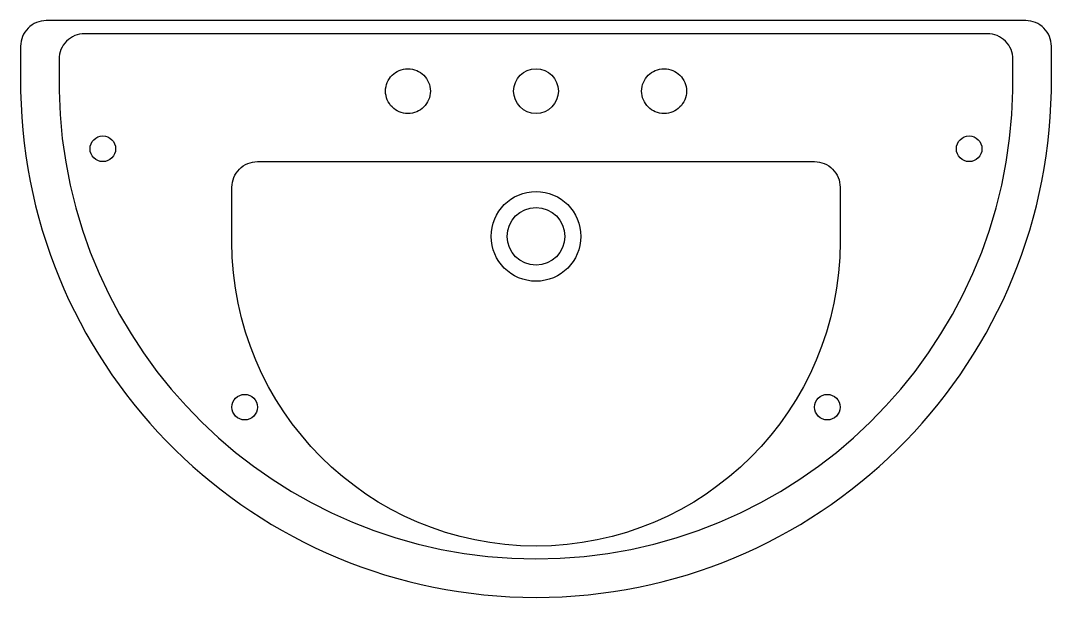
# Model space of a CAD drawing. Extents: x 1200.961 to 1201.766, y 4968.022 to 4968.472.
import ezdxf

# ---------------------------------------------------------------- set-up
doc = ezdxf.new("R2010")
doc.units = 0
doc.header["$MEASUREMENT"] = 0
doc.linetypes.add('HIDDEN', pattern=[0.375, 0.25, -0.125])
doc.layers.add('A-PECAS', color=2, linetype='CONTINUOUS')
doc.layers.add('ESC1-50', color=1, linetype='CONTINUOUS')

msp = doc.modelspace()

# ---------------------------------------------------------------- linework, layer by layer
at = {"layer": 'A-PECAS'}
for points in [[(1201.74633, 4968.47231), (1200.98133, 4968.47231, 0.414214), (1200.96133, 4968.45231), (1200.96133, 4968.41731, 0.981366), (1201.76633, 4968.41731), (1201.76633, 4968.45231, 0.414214)], [(1201.12633, 4968.29981), (1201.12633, 4968.34231, -0.414214), (1201.14633, 4968.36231), (1201.58133, 4968.36231, -0.414214), (1201.60133, 4968.34231), (1201.60133, 4968.29981, -1)]]:
    msp.add_lwpolyline(points, format="xyb", close=True, dxfattribs=at)
at = {"layer": 'A-PECAS', "linetype": 'HIDDEN'}
for centre in [(1201.26383, 4968.41731), (1201.46383, 4968.41731)]:
    msp.add_circle(centre, 0.0175, dxfattribs=at)
at = {"layer": 'A-PECAS'}
for centre, radius in [((1201.36383, 4968.41731), 0.0175), ((1201.36383, 4968.30397), 0.035)]:
    msp.add_circle(centre, radius, dxfattribs=at)
at = {"layer": 'ESC1-50'}
msp.add_lwpolyline([(1201.01132, 4968.46212, 0.414214), (1200.99132, 4968.44212), (1200.99132, 4968.41787, 0.981366), (1201.73633, 4968.41787), (1201.73633, 4968.44212, 0.414214), (1201.71633, 4968.46212)], format="xyb", close=True, dxfattribs=at)
for centre, radius in [((1201.02554, 4968.37231), 0.01), ((1201.70212, 4968.37231), 0.01), ((1201.36383, 4968.30397), 0.0225), ((1201.13633, 4968.17072), 0.01), ((1201.59133, 4968.17072), 0.01)]:
    msp.add_circle(centre, radius, dxfattribs=at)

doc.saveas('drawing.dxf')
